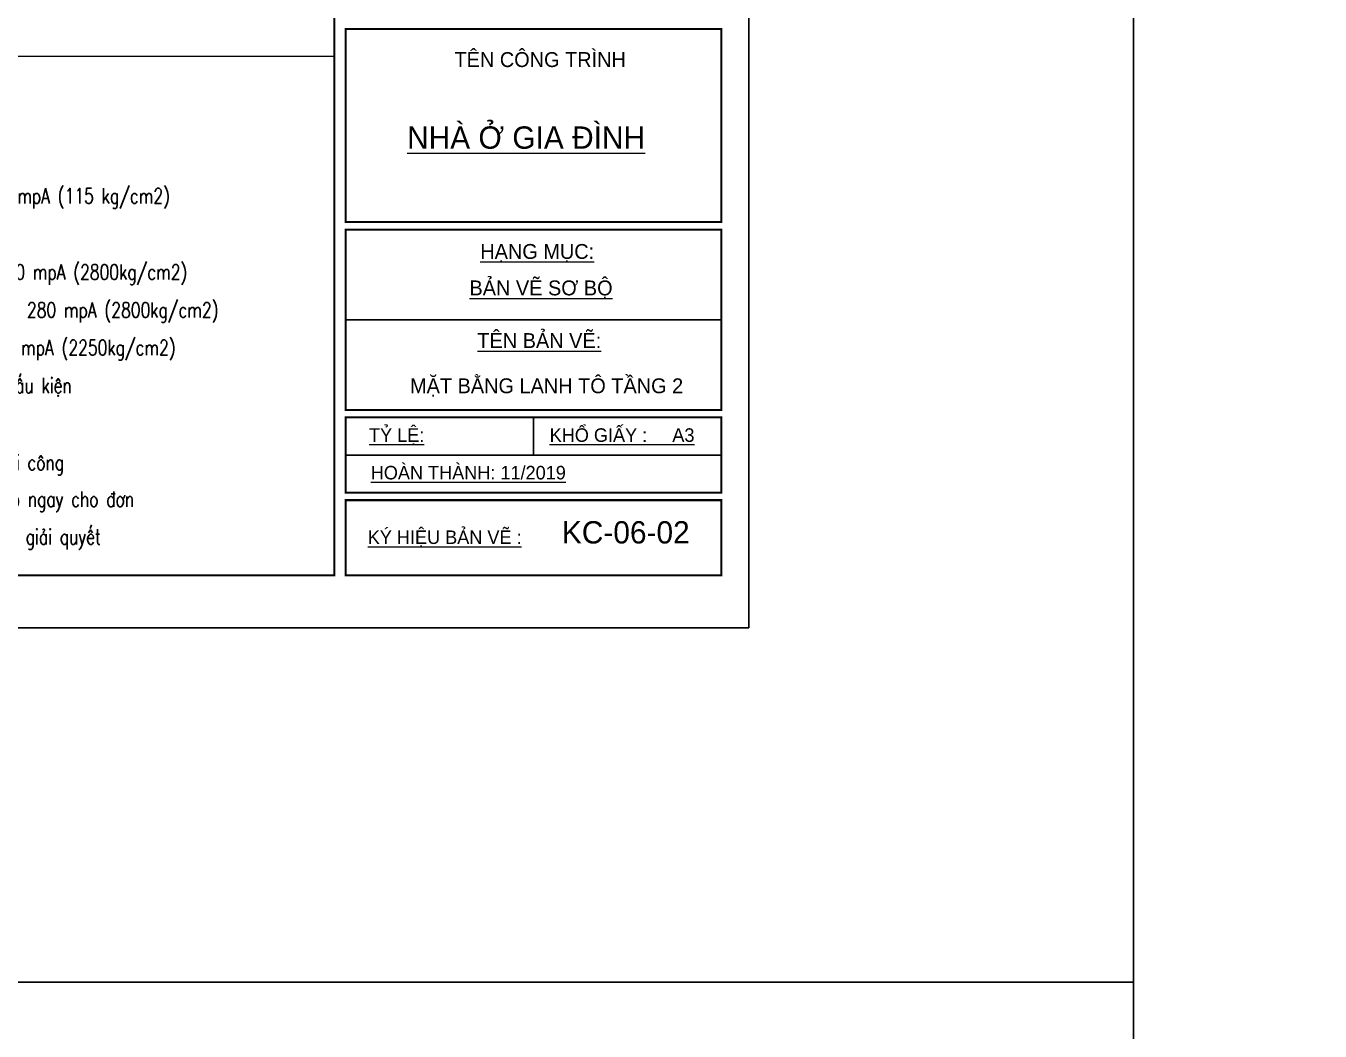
# Model space of a CAD drawing. Extents: x -1855204 to -1466800, y -1308584 to -996495.
# Drawn here: x -1797139 to -1786898, y -1293490 to -1285534 of the extents above; entities that cross this region are included whole.
import ezdxf
from ezdxf.enums import TextEntityAlignment as Align

# ---------------------------------------------------------------- set-up
doc = ezdxf.new("R2010")
doc.units = 0
doc.header["$LTSCALE"] = 150
doc.layers.get('Defpoints').update_dxf_attribs({"lineweight": 18})
for name, color, linetype, lineweight in [('05.Text', 253, 'Continuous', 18), ('11.Khung bo', 32, 'Continuous', 50), ('12.Khung', 36, 'Continuous', 25), ('KCVN-THAY', 7, 'Continuous', 25), ('LS-DIM', 251, 'Continuous', 13), ('LS-TEXT', 60, 'Continuous', 20), ('LS-THAY', 7, 'Continuous', 20)]:
    doc.layers.add(name, color=color, linetype=linetype, lineweight=lineweight)
doc.styles.add('KCVN-LEADER', font='vnromadi.shx', dxfattribs={"width": 0.7, "height": 4})
doc.styles.add('VnAvantH', font='')
doc.styles.add('vnsimpli', font='vnsimli.shx', dxfattribs={"width": 0.75})
doc.styles.get('VnAvantH').set_extended_font_data('.VnAvantH')

# ---------------------------------------------------------------- blocks, each defined once
blk = doc.blocks.new('*U4')
at = {"layer": 'KCVN-THAY', "color": 140}
blk.add_lwpolyline([(214871.76, 86966.68), (215381.8, 86966.68), (215381.8, 86579.68), (214871.76, 86579.68)], close=True, dxfattribs=at)
blk = doc.blocks.new('100')
at = {"layer": '11.Khung bo', "const_width": 26.7}
for points in [[(1860913, -945240), (1860913, -916940), (1896063, -916940), (1896063, -945240)], [(1896213, -940540), (1901213, -940540), (1901213, -937971), (1896213, -937971)], [(1896213, -943040), (1901213, -943040), (1901213, -940640), (1896213, -940640)], [(1896213, -944140), (1901213, -944140), (1901213, -943140), (1896213, -943140)], [(1896213, -945240), (1901213, -945240), (1901213, -944240), (1896213, -944240)]]:
    blk.add_lwpolyline(points, close=True, dxfattribs=at)
at = {"layer": '12.Khung'}
for p, q in [((1901213, -941840), (1896213, -941840)), ((1898713, -943640), (1898713, -943140)), ((1901213, -943640), (1896213, -943640))]:
    blk.add_line(p, q, dxfattribs=at)
at = {"layer": '12.Khung', "color": 1}
blk.add_lwpolyline([(1901579, -945940), (1901579, -916240), (1859580, -916240), (1859580, -945940)], close=True, dxfattribs=at)
at = {"layer": '05.Text', "style": 'VnAvantH'}
for s, height, p in [('tªn C¤NG TR×NH', 198, (1897662, -938477)), ('%%UNHµ ë GIA §×NH', 297, (1897032, -939564)), ('%%Uh¹ng môc:', 198, (1898005, -941030)), ('%%Ub¶n vÏ s¬ bé', 198, (1897861, -941515)), ('%%Utªn b¶n vÏ:', 198, (1897966, -942216)), ('%%Utû lÖ:', 180, (1896525, -943464)), ('%%UKHæ GIÊY :     A3', 180, (1898928, -943464)), ('%%Uhoµn thµnh: 11/2019', 180, (1896548, -943964)), ('%%Uký hiÖu b¶n vÏ :', 180, (1896508, -944823))]:
    blk.add_text(s, height=height, dxfattribs=at).set_placement(p)
blk = doc.blocks.new('n')
at = {"layer": 'LS-TEXT', "linetype": 'Continuous'}
for p, q in [((-27, 0), (-175, 0)), ((-175, 0), (188, 0)), ((0, 0), (0, 178)), ((0, 178), (0, -151))]:
    blk.add_line(p, q, dxfattribs=at)
at = {"layer": 'LS-TEXT', "linetype": 'Continuous', "const_width": 54}
blk.add_lwpolyline([(-27, 0, 1), (27, 0, 1)], format="xyb", close=True, dxfattribs=at)
blk = doc.blocks.new('GHI CHU NHA BE TONG 2')
at = {"layer": 'LS-THAY'}
blk.add_lwpolyline([(-266782, -808508), (-258003, -808508), (-258003, -815358), (-266782, -815358)], close=True, dxfattribs=at)
at = {"layer": 'LS-THAY', "xscale": 0.7999999999301508}
for p, yscale, zscale in [((-266233, -809858), 0.7999999998137355, 0.7999999999645904), ((-266232, -810358), 0.7999999998137355, 0.7999999999645904), ((-266233, -810858), 0.7999999998137355, 0.7999999999645904), ((-266233, -811358), 0.7999999998137355, 0.7999999999645904), ((-266233, -811858), 0.7999999998137355, 0.7999999999645904), ((-266235, -812358), 0.7999999998137355, 0.7999999999645904), ((-266236, -812858), 0.7999999998137355, 0.7999999999645904), ((-266233, -813358), 0.8000000002793967, 0.7999999999980599), ((-266233, -813858), 0.8000000002793967, 0.7999999999980599), ((-266232, -814358), 0.7999999998137355, 0.7999999999645904)]:
    blk.add_blockref('n', p, dxfattribs=dict(at, yscale=yscale, zscale=zscale))
at = {"layer": 'LS-TEXT', "color": 60, "style": 'KCVN-LEADER', "width": 0.75}
blk.add_text('%%Ughi chó:', height=400, dxfattribs=at).set_placement((-266152, -809428))
at = {"layer": 'LS-TEXT', "style": 'vnsimpli', "width": 0.75}
for s, p in [('   ghi chó chung xem b¶n vÏ kc-00', (-266233, -809952)), ('   bª t«ng b20 (m250) cã rB = 11.5 mpA (115 kg/cm2)', (-266233, -810453)), ('   bª t«ng lãt b7.5 (m100)', (-266235, -810956)), ('   thÐp aii, ký hiÖu 16<=` cã rS = 280 mpA (2800kg/cm2)', (-266235, -811458)), ('   thÐp aii, ký hiÖu 10<=`<16 cã rS = 280 mpA (2800kg/cm2)', (-266235, -811958)), ('   thÐp ai, ký hiÖu %%C<10 cã rS = 225 mpA (2250kg/cm2)', (-266235, -812454)), ('   thèng kª thÐp x©y dùng cho tæng cÊu kiÖn', (-266236, -812954)), ('   uèn nèi cèt thÐp theo quy ph¹m', (-266235, -813470)), ('   kÕt hîp c¸c b¶n vÏ liªn quan ®Ó thi c«ng', (-266235, -813970)), ('   khi thi c«ng cã g× thay ®æi ph¶i b¸o ngay cho ®¬n', (-266236, -814454)), ('vÞ t\xad vÊn thiÕt kÕ ®Ó phèi hîp cïng gi¶i quyÕt', (-265871, -814951))]:
    blk.add_text(s, height=200, dxfattribs=at).set_placement(p)

msp = doc.modelspace()

# ---------------------------------------------------------------- block references
at = {"layer": '05.Text', "xscale": 0.5948727274080738, "yscale": 0.5948727274080738, "zscale": 0.5948727274080738}
msp.add_blockref('100', (-2922615.1, -727585.3), dxfattribs=at)
at = {"layer": 'Defpoints'}
for p, xscale, yscale, zscale in [((-14711282.3, -6487884), 60, 60, 60), ((-23275549.9, -9966551.1), 100, 100, 100)]:
    msp.add_blockref('*U4', p, dxfattribs=dict(at, xscale=xscale, yscale=yscale, zscale=zscale))
at = {"layer": 'LS-DIM', "xscale": 0.5999999999767169, "yscale": 0.5999999999767169, "zscale": 0.6}
msp.add_blockref('GHI CHU NHA BE TONG 2', (-1639897.5, -800667.7), dxfattribs=at)

# ---------------------------------------------------------------- texts
at = {"layer": '05.Text', "color": 1, "style": 'VnAvantH'}
for s, height, p in [('mÆt b»ng lanh t« tÇng 2', 117.784, (-1791938, -1288441.7)), ('KC-06-02', 176.68, (-1791886.6, -1289630.8))]:
    msp.add_text(s, height=height, dxfattribs=at).set_placement(p, align=Align.RIGHT)

doc.saveas('drawing.dxf')
